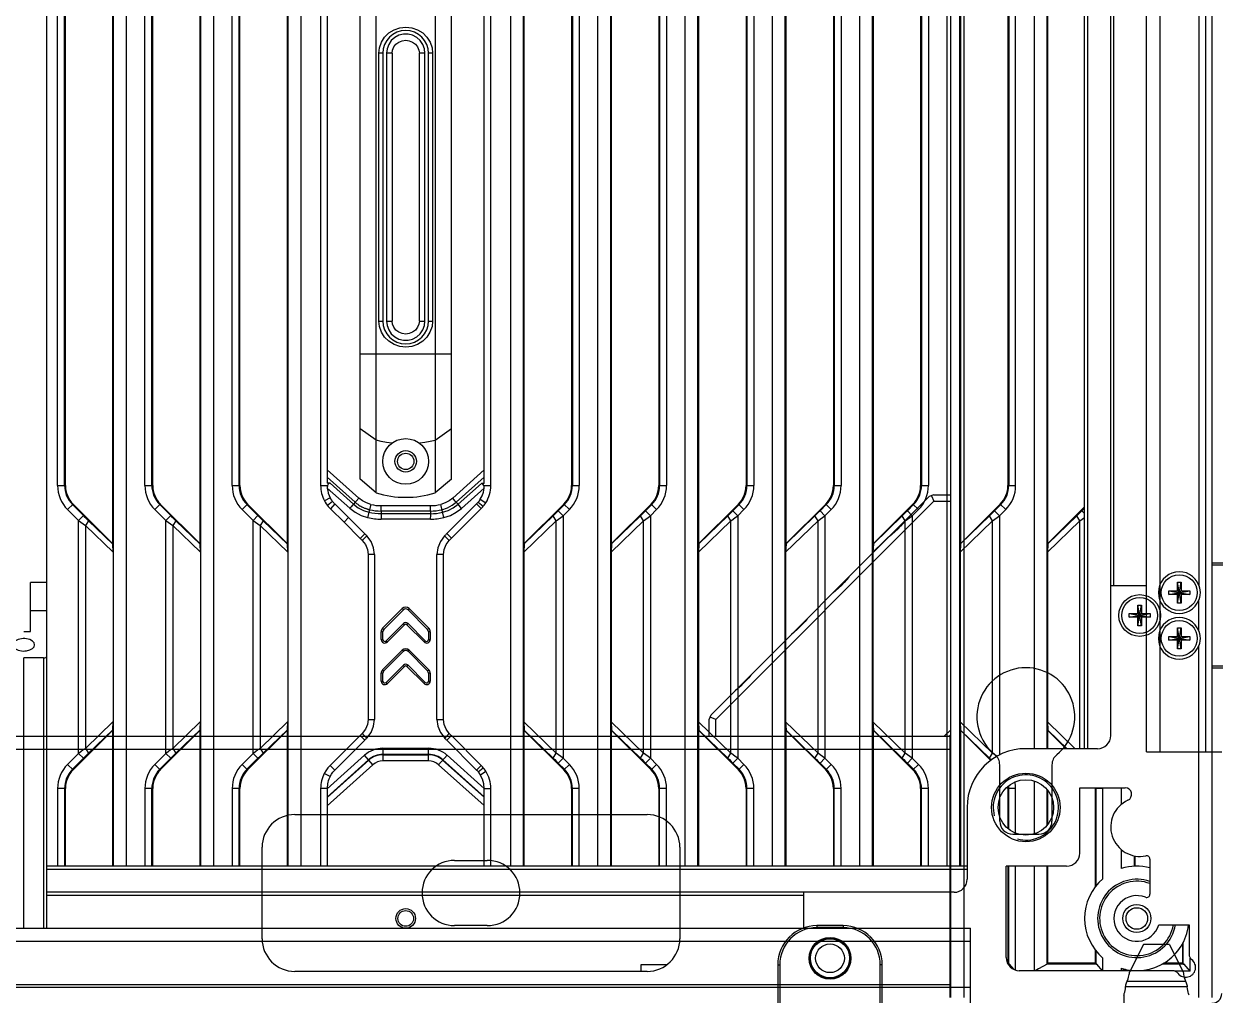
# Model space of a CAD drawing. Header units: millimetres. Extents: x -3132 to 28633, y 682 to 5849.
# Drawn here: x 23877.4 to 24059.9, y 4087 to 4235.7 of the extents above; entities that cross this region are included whole.
import ezdxf

# ---------------------------------------------------------------- set-up
doc = ezdxf.new("R2010")
doc.units = ezdxf.units.MM
doc.layers.add('02___PRT_ALL_AXES', color=7, linetype='Continuous')

# ---------------------------------------------------------------- blocks, each defined once
blk = doc.blocks.new('rtjg')
at = {"linetype": 'Continuous'}
for p, q in [((18727.39, 2772.81), (18725.26, 2768.56)), ((18731.39, 2772.81), (18727.39, 2772.81)), ((18731.39, 2772.81), (18733.51, 2768.56)), ((18724.76, 2766.79), (18724.77, 2766.81)), ((18724.91, 2767.23), (18733.87, 2767.23)), ((18725.12, 2767.81), (18725.18, 2768.04)), ((18725.18, 2768.04), (18725.22, 2768.24)), ((18725.22, 2768.24), (18725.25, 2768.38)), ((18725.25, 2768.46), (18725.26, 2768.5)), ((18725.25, 2768.38), (18725.25, 2768.46)), ((18725.26, 2768.5), (18725.26, 2768.56)), ((18733.51, 2768.56), (18733.52, 2768.5)), ((18733.52, 2768.5), (18733.52, 2768.46)), ((18733.52, 2768.46), (18733.53, 2768.38)), ((18733.53, 2768.38), (18733.54, 2768.32)), ((18733.54, 2768.32), (18733.56, 2768.21)), ((18734.01, 2766.81), (18734.02, 2766.79)), ((18724.39, 2765.06), (18724.43, 2765.17)), ((18724.39, 2765.06), (18724.39, 2763.81)), ((18734.1, 2766.34), (18724.68, 2766.34)), ((18734.3, 2765.32), (18734.25, 2765.52)), ((18734.35, 2765.17), (18734.3, 2765.32)), ((18734.39, 2765.06), (18734.35, 2765.17))]:
    blk.add_line(p, q, dxfattribs=at)
for points in [[(18724.68, 2766.34), (18724.7, 2766.49), (18724.73, 2766.64), (18724.76, 2766.79)], [(18724.77, 2766.81), (18724.81, 2766.95), (18724.85, 2767.09), (18724.91, 2767.23)], [(18724.91, 2767.23), (18725.04, 2767.54), (18725.12, 2767.81)], [(18733.56, 2768.21), (18733.6, 2768.01), (18733.66, 2767.79), (18733.74, 2767.53), (18733.87, 2767.23)], [(18733.87, 2767.23), (18733.92, 2767.09), (18733.97, 2766.95), (18734.01, 2766.81)], [(18734.02, 2766.79), (18734.05, 2766.64), (18734.08, 2766.49), (18734.1, 2766.34)], [(18724.43, 2765.17), (18724.47, 2765.31), (18724.53, 2765.51)], [(18724.53, 2765.51), (18724.59, 2765.75), (18724.64, 2766.03), (18724.68, 2766.34)], [(18734.25, 2765.52), (18734.19, 2765.76), (18734.14, 2766.03), (18734.1, 2766.34)]]:
    blk.add_lwpolyline(points, dxfattribs=at)
blk = doc.blocks.new('*U107')
blk.add_blockref('rtjg', (-18489.39, -2267.31))
blk = doc.blocks.new('*U108')
at = {"color": 0, "linetype": 'ByBlock', "lineweight": -2, "transparency": 16777216}
blk.add_blockref('*U107', (500, 1000), dxfattribs=at)
blk = doc.blocks.new('hfnv')
at = {"color": 114, "linetype": 'Continuous', "true_color": 0x139b48}
for p, q in [((20728.98, 7518.59), (20728.98, 7518.29)), ((20732.98, 7518.59), (20728.98, 7518.59)), ((20732.98, 7518.29), (20728.98, 7518.29)), ((20732.98, 7518.59), (20732.98, 7518.29)), ((20722.98, 7512.59), (20722.98, 7504.59)), ((20722.98, 7512.59), (20723.28, 7512.59)), ((20723.28, 7512.59), (20723.28, 7504.59)), ((20738.68, 7504.59), (20738.68, 7512.59)), ((20738.98, 7512.59), (20738.68, 7512.59)), ((20738.98, 7504.59), (20738.98, 7512.59))]:
    blk.add_line(p, q, dxfattribs=at)
for radius in [3.2, 3.15, 3, 2.2]:
    blk.add_circle((20730.98, 7513.59), radius, dxfattribs=at)
for centre, radius, start, end in [((20728.98, 7512.59), 6, 90, 180), ((20728.98, 7512.59), 5.7, 90, 180), ((20732.98, 7512.59), 6, 0, 90), ((20732.98, 7512.59), 5.7, 0, 90)]:
    blk.add_arc(centre, radius, start, end, dxfattribs=at)
blk = doc.blocks.new('*U116')
blk.add_blockref('hfnv', (-20547.98, -7013.09))
blk = doc.blocks.new('*U117')
at = {"color": 0, "linetype": 'ByBlock', "lineweight": -2, "transparency": 16777216}
blk.add_blockref('*U116', (500, 1000), dxfattribs=at)
blk = doc.blocks.new('134567')
at = {"color": 7, "linetype": 'Continuous'}
for p, q in [((3525.58, -350.66), (3525.58, 376.34)), ((3694.08, -323.66), (3694.08, 349.34)), ((3696.08, 349.34), (3696.08, -323.66)), ((3703.08, 349.34), (3703.08, -323.66)), ((3535.82, -341.16), (3535.82, -118.16)), ((3537.81, -341.16), (3537.81, -118.16)), ((3549.19, -341.16), (3549.19, -118.16)), ((3551.18, -341.16), (3551.18, -118.16)), ((3562.56, -341.16), (3562.56, -118.16)), ((3564.55, -341.16), (3564.55, -118.55)), ((3663.46, -118.16), (3663.46, -341.16)), ((3665.46, -341.16), (3665.46, -118.16)), ((3676.83, -118.16), (3676.83, -323.16)), ((3678.83, -323.16), (3678.83, -118.16)), ((3684.58, -323.16), (3684.58, -117.16)), ((3685.08, -323.16), (3685.08, -117.16)), ((3688.58, -321.16), (3688.58, -117.16)), ((3689.08, -298.16), (3689.08, -117.16)), ((3652.09, -341.16), (3652.09, -123.79)), ((3650.09, -127.24), (3650.09, -341.16)), ((3596.61, -131.16), (3596.61, -341.16)), ((3598.61, -341.16), (3598.61, -131.16)), ((3609.98, -131.16), (3609.98, -341.16)), ((3611.98, -341.16), (3611.98, -131.16)), ((3623.35, -131.16), (3623.35, -341.16)), ((3625.35, -341.16), (3625.35, -131.16)), ((3636.72, -131.16), (3636.72, -341.16)), ((3638.72, -341.16), (3638.72, -131.16)), ((3535.67, -182.57), (3535.67, -291.74)), ((3549.04, -182.57), (3549.04, -291.74)), ((3562.41, -182.57), (3562.41, -291.74)), ((3598.75, -291.75), (3598.75, -182.56)), ((3612.12, -291.75), (3612.12, -182.56)), ((3625.49, -291.75), (3625.49, -182.56)), ((3638.86, -291.75), (3638.86, -182.56)), ((3652.23, -291.75), (3652.23, -182.56)), ((3665.6, -291.75), (3665.6, -182.56)), ((3678.97, -291.75), (3678.97, -182.56)), ((3527.26, -282.86), (3527.26, -191.45)), ((3528.31, -282.86), (3528.31, -191.45)), ((3528.45, -282.86), (3528.45, -191.45)), ((3540.63, -282.86), (3540.63, -191.45)), ((3541.68, -282.86), (3541.68, -191.45)), ((3541.82, -282.86), (3541.82, -191.45)), ((3554, -282.86), (3554, -191.45)), ((3555.05, -282.86), (3555.05, -191.45)), ((3555.19, -282.86), (3555.19, -191.45)), ((3567.55, -191.45), (3567.55, -282.86)), ((3568.55, -191.53), (3568.55, -282.51)), ((3576.05, -283.98), (3576.05, -190.33)), ((3585.11, -190.32), (3585.11, -283.99)), ((3592.61, -282.53), (3592.61, -191.51)), ((3593.61, -282.86), (3593.61, -191.46)), ((3605.98, -191.45), (3605.98, -282.86)), ((3606.11, -191.45), (3606.11, -282.86)), ((3607.17, -191.45), (3607.17, -282.86)), ((3619.35, -191.45), (3619.35, -282.86)), ((3619.48, -191.45), (3619.48, -282.86)), ((3620.54, -191.45), (3620.54, -282.86)), ((3632.72, -191.45), (3632.72, -282.86)), ((3632.85, -191.45), (3632.85, -282.86)), ((3633.91, -191.45), (3633.91, -282.86)), ((3646.09, -191.45), (3646.09, -282.86)), ((3646.22, -191.45), (3646.22, -282.86)), ((3647.28, -191.45), (3647.28, -282.86)), ((3659.46, -191.45), (3659.46, -282.86)), ((3659.59, -191.45), (3659.59, -282.86)), ((3660.65, -191.45), (3660.65, -282.86)), ((3672.83, -191.45), (3672.83, -282.86)), ((3672.96, -191.45), (3672.96, -282.86)), ((3674.02, -282.86), (3674.02, -191.45)), ((3573.58, -281.89), (3573.58, -192.42)), ((3587.58, -281.9), (3587.58, -192.41)), ((3577.08, -216.66), (3576.46, -216.66)), ((3576.46, -257.66), (3576.46, -216.66)), ((3577.08, -216.66), (3577.08, -257.66)), ((3578.5, -216.66), (3577.63, -216.66)), ((3577.63, -216.66), (3577.63, -257.66)), ((3578.5, -216.66), (3578.5, -257.66)), ((3583.53, -216.66), (3582.67, -216.66)), ((3582.67, -257.66), (3582.67, -216.66)), ((3583.53, -257.66), (3583.53, -216.66)), ((3584.7, -216.66), (3584.08, -216.66)), ((3584.08, -257.66), (3584.08, -216.66)), ((3584.7, -216.66), (3584.7, -257.66)), ((3576.46, -257.66), (3577.08, -257.66)), ((3577.63, -257.66), (3578.5, -257.66)), ((3582.67, -257.66), (3583.53, -257.66)), ((3584.08, -257.66), (3584.7, -257.66)), ((3573.58, -262.68), (3587.58, -262.68)), ((3576.05, -275.93), (3573.58, -274.16)), ((3587.58, -274.16), (3585.11, -275.94)), ((3573.4, -284.8), (3568.56, -280.45)), ((3592.61, -280.47), (3587.78, -284.8)), ((3527.26, -282.86), (3528.45, -282.86)), ((3540.63, -282.86), (3541.82, -282.86)), ((3554, -282.86), (3555.19, -282.86)), ((3567.55, -282.86), (3568.6, -282.86)), ((3572.85, -285.42), (3568.56, -281.57)), ((3569, -282.51), (3568.56, -282.51)), ((3569, -282.51), (3572.57, -285.72)), ((3576.05, -283.98), (3573.58, -281.89)), ((3587.58, -281.9), (3585.11, -283.99)), ((3592.61, -281.59), (3588.33, -285.43)), ((3588.6, -285.73), (3592.17, -282.53)), ((3592.61, -282.53), (3592.17, -282.53)), ((3592.56, -282.86), (3593.61, -282.86)), ((3605.98, -282.86), (3607.17, -282.86)), ((3619.35, -282.86), (3620.54, -282.86)), ((3632.72, -282.86), (3633.91, -282.86)), ((3646.09, -282.86), (3647.28, -282.86)), ((3659.46, -282.86), (3660.65, -282.86)), ((3672.83, -282.86), (3674.02, -282.86)), ((3568.57, -283.25), (3572.02, -286.34)), ((3589.15, -286.35), (3592.59, -283.27)), ((3529.62, -285.69), (3528.78, -286.53)), ((3528.78, -286.53), (3530.47, -288.22)), ((3531.21, -287.47), (3529.52, -285.78)), ((3535.67, -291.74), (3529.62, -285.69)), ((3542.99, -285.69), (3542.15, -286.53)), ((3542.15, -286.53), (3543.84, -288.22)), ((3544.58, -287.47), (3542.89, -285.78)), ((3549.04, -291.74), (3542.99, -285.69)), ((3556.36, -285.69), (3555.52, -286.53)), ((3555.52, -286.53), (3557.21, -288.22)), ((3557.95, -287.47), (3556.26, -285.78)), ((3562.41, -291.74), (3556.36, -285.69)), ((3569.01, -284.72), (3568.13, -285.19)), ((3569.38, -285.29), (3568.6, -285.91)), ((3569.73, -285.68), (3569.04, -286.41)), ((3569.04, -286.41), (3571.13, -288.47)), ((3571.83, -287.77), (3569.73, -285.68)), ((3572.85, -285.42), (3572.57, -285.72)), ((3572.85, -285.42), (3572.99, -285.25)), ((3572.99, -285.25), (3573.4, -284.8)), ((3575.25, -285.75), (3574.75, -287.76)), ((3576.8, -285.92), (3584.37, -285.93)), ((3586.44, -287.76), (3585.94, -285.75)), ((3591.44, -285.66), (3586.88, -290.22)), ((3587.59, -290.93), (3592.14, -286.38)), ((3588.18, -285.26), (3587.78, -284.8)), ((3588.33, -285.43), (3588.18, -285.26)), ((3588.33, -285.43), (3588.6, -285.73)), ((3589.15, -286.35), (3588.6, -285.73)), ((3591.44, -285.66), (3592.14, -286.38)), ((3591.69, -285.39), (3592.46, -286.03)), ((3592.01, -284.96), (3592.87, -285.49)), ((3604.81, -285.69), (3598.75, -291.75)), ((3604.9, -285.78), (3603.95, -286.73)), ((3604.7, -287.48), (3605.65, -286.53)), ((3605.65, -286.53), (3604.81, -285.69)), ((3618.18, -285.69), (3612.12, -291.75)), ((3618.27, -285.78), (3617.32, -286.73)), ((3618.07, -287.48), (3619.02, -286.53)), ((3619.02, -286.53), (3618.18, -285.69)), ((3631.55, -285.69), (3625.49, -291.75)), ((3631.64, -285.78), (3630.69, -286.73)), ((3631.44, -287.48), (3632.39, -286.53)), ((3632.39, -286.53), (3631.55, -285.69)), ((3644.92, -285.69), (3638.86, -291.75)), ((3645.01, -285.78), (3644.06, -286.73)), ((3644.81, -287.48), (3645.76, -286.53)), ((3645.76, -286.53), (3644.92, -285.69)), ((3658.29, -285.69), (3652.23, -291.75)), ((3658.38, -285.78), (3657.43, -286.73)), ((3658.18, -287.48), (3659.13, -286.53)), ((3659.13, -286.53), (3658.29, -285.69)), ((3671.66, -285.69), (3665.6, -291.75)), ((3671.75, -285.78), (3670.8, -286.73)), ((3671.55, -287.48), (3672.5, -286.53)), ((3672.5, -286.53), (3671.66, -285.69)), ((3684.58, -286.13), (3678.97, -291.75)), ((3684.58, -286.32), (3684.17, -286.73)), ((3530.47, -288.22), (3531.21, -287.47)), ((3530.47, -323.88), (3530.47, -288.22)), ((3532, -288.24), (3531.54, -288.99)), ((3535.71, -291.83), (3532, -288.24)), ((3543.84, -288.22), (3544.58, -287.47)), ((3543.84, -323.88), (3543.84, -288.22)), ((3545.37, -288.24), (3544.91, -288.99)), ((3549.08, -291.83), (3545.37, -288.24)), ((3557.21, -288.22), (3557.95, -287.47)), ((3557.21, -323.88), (3557.21, -288.22)), ((3558.74, -288.24), (3558.28, -288.99)), ((3562.45, -291.83), (3558.74, -288.24)), ((3571.83, -287.77), (3571.13, -288.47)), ((3574.33, -290.27), (3571.83, -287.77)), ((3574.98, -286.54), (3575.05, -286.56)), ((3584.36, -286.76), (3576.81, -286.76)), ((3576.81, -286.76), (3576.81, -287.16)), ((3576.81, -287.16), (3584.36, -287.16)), ((3584.35, -288), (3576.81, -288)), ((3584.36, -286.76), (3584.36, -287.16)), ((3598.67, -293.04), (3603.63, -288.25)), ((3603.17, -287.51), (3598.74, -291.78)), ((3603.63, -288.25), (3603.17, -287.51)), ((3603.63, -323.85), (3603.63, -288.25)), ((3603.95, -286.73), (3604.7, -287.48)), ((3604.7, -287.48), (3604.7, -324.62)), ((3612.04, -293.04), (3617, -288.25)), ((3616.54, -287.51), (3612.11, -291.78)), ((3617, -288.25), (3616.54, -287.51)), ((3617, -323.85), (3617, -288.25)), ((3617.32, -286.73), (3618.07, -287.48)), ((3618.07, -287.48), (3618.07, -324.62)), ((3625.41, -293.04), (3630.37, -288.25)), ((3629.91, -287.51), (3625.48, -291.78)), ((3630.37, -288.25), (3629.91, -287.51)), ((3630.37, -323.85), (3630.37, -288.25)), ((3630.69, -286.73), (3631.44, -287.48)), ((3631.44, -287.48), (3631.44, -324.62)), ((3638.78, -293.04), (3643.74, -288.25)), ((3643.28, -287.51), (3638.85, -291.78)), ((3643.74, -288.25), (3643.28, -287.51)), ((3643.74, -323.85), (3643.74, -288.25)), ((3644.06, -286.73), (3644.81, -287.48)), ((3644.81, -287.48), (3644.81, -324.62)), ((3652.15, -293.04), (3657.11, -288.25)), ((3656.65, -287.51), (3652.22, -291.78)), ((3657.11, -288.25), (3656.65, -287.51)), ((3657.11, -323.85), (3657.11, -288.25)), ((3657.43, -286.73), (3658.18, -287.48)), ((3658.18, -287.48), (3658.18, -324.62)), ((3665.52, -293.04), (3670.48, -288.25)), ((3670.02, -287.51), (3665.59, -291.78)), ((3670.48, -288.25), (3670.02, -287.51)), ((3670.48, -323.85), (3670.48, -288.25)), ((3670.8, -286.73), (3671.55, -287.48)), ((3671.55, -287.48), (3671.55, -324.13)), ((3678.89, -293.04), (3683.85, -288.25)), ((3683.39, -287.51), (3678.96, -291.78)), ((3683.85, -288.25), (3683.39, -287.51)), ((3683.85, -323.16), (3683.85, -288.25)), ((3684.58, -287.14), (3684.17, -286.73)), ((3531.54, -288.99), (3535.78, -293.08)), ((3531.54, -288.99), (3531.54, -323.11)), ((3544.91, -288.99), (3549.15, -293.08)), ((3544.91, -288.99), (3544.91, -323.11)), ((3558.28, -288.99), (3562.52, -293.08)), ((3558.28, -288.99), (3558.28, -323.11)), ((3571.13, -288.47), (3573.62, -290.98)), ((3535.67, -291.74), (3535.71, -291.83)), ((3535.78, -293.08), (3535.71, -291.83)), ((3549.04, -291.74), (3549.08, -291.83)), ((3549.15, -293.08), (3549.08, -291.83)), ((3562.41, -291.74), (3562.45, -291.83)), ((3562.52, -293.08), (3562.45, -291.83)), ((3574.33, -290.27), (3573.62, -290.98)), ((3574.62, -290.55), (3573.91, -291.26)), ((3586.54, -290.56), (3587.25, -291.26)), ((3586.88, -290.22), (3587.59, -290.93)), ((3598.74, -291.78), (3598.67, -293.04)), ((3598.75, -291.75), (3598.74, -291.78)), ((3612.11, -291.78), (3612.04, -293.04)), ((3612.12, -291.75), (3612.11, -291.78)), ((3625.48, -291.78), (3625.41, -293.04)), ((3625.49, -291.75), (3625.48, -291.78)), ((3638.85, -291.78), (3638.78, -293.04)), ((3638.86, -291.75), (3638.85, -291.78)), ((3652.22, -291.78), (3652.15, -293.04)), ((3652.23, -291.75), (3652.22, -291.78)), ((3665.59, -291.78), (3665.52, -293.04)), ((3665.6, -291.75), (3665.59, -291.78)), ((3678.96, -291.78), (3678.89, -293.04)), ((3678.97, -291.75), (3678.96, -291.78)), ((3535.78, -293.08), (3535.78, -319.02)), ((3549.15, -293.08), (3549.15, -319.02)), ((3562.52, -293.08), (3562.52, -319.02)), ((3575.81, -293.4), (3574.81, -293.4)), ((3574.81, -293.4), (3574.81, -318.7)), ((3575.81, -293.4), (3575.81, -318.7)), ((3586.36, -293.4), (3585.36, -293.4)), ((3585.36, -318.7), (3585.36, -293.4)), ((3586.36, -318.7), (3586.36, -293.4)), ((3598.67, -293.04), (3598.67, -319.06)), ((3612.04, -293.04), (3612.04, -319.06)), ((3625.41, -293.04), (3625.41, -319.06)), ((3638.78, -293.04), (3638.78, -319.06)), ((3652.15, -293.04), (3652.15, -319.06)), ((3665.52, -293.04), (3665.52, -319.06)), ((3678.89, -293.04), (3678.89, -319.06)), ((3525.58, -297.72), (3523.08, -297.72)), ((3523.08, -305.23), (3523.08, -297.72)), ((3688.58, -298.16), (3694.08, -298.16)), ((3525.58, -302.05), (3523.08, -302.05)), ((3580.05, -301.71), (3577.05, -304.71)), ((3577.23, -304.89), (3580.23, -301.89)), ((3580.23, -301.89), (3580.05, -301.71)), ((3581.11, -301.71), (3580.94, -301.89)), ((3580.94, -301.89), (3583.94, -304.89)), ((3584.11, -304.71), (3581.11, -301.71)), ((3577.05, -304.71), (3577.23, -304.89)), ((3580.23, -304.01), (3577.6, -306.64)), ((3577.77, -306.82), (3580.41, -304.19)), ((3580.41, -304.19), (3580.23, -304.01)), ((3580.94, -304.01), (3580.76, -304.19)), ((3580.76, -304.19), (3583.39, -306.82)), ((3583.57, -306.64), (3580.94, -304.01)), ((3583.94, -304.89), (3584.11, -304.71)), ((3522.08, -305.23), (3523.08, -305.23)), ((3577.08, -305.24), (3576.83, -305.24)), ((3576.83, -306.43), (3576.83, -305.24)), ((3576.83, -306.43), (3577.08, -306.43)), ((3577.08, -306.43), (3577.08, -305.24)), ((3584.33, -305.24), (3584.08, -305.24)), ((3584.08, -305.24), (3584.08, -306.43)), ((3584.08, -306.43), (3584.33, -306.43)), ((3584.33, -305.24), (3584.33, -306.43)), ((3580.05, -308.08), (3577.05, -311.08)), ((3577.23, -311.25), (3580.23, -308.25)), ((3577.6, -306.64), (3577.77, -306.82)), ((3580.23, -308.25), (3580.05, -308.08)), ((3581.11, -308.08), (3580.94, -308.25)), ((3580.94, -308.25), (3583.94, -311.25)), ((3584.11, -311.08), (3581.11, -308.08)), ((3583.39, -306.82), (3583.57, -306.64)), ((3525.08, -309.27), (3522.08, -309.27)), ((3522.08, -350.66), (3522.08, -309.27)), ((3525.08, -309.27), (3525.08, -350.66)), ((3577.08, -311.61), (3576.83, -311.61)), ((3576.83, -312.8), (3576.83, -311.61)), ((3577.05, -311.08), (3577.23, -311.25)), ((3577.08, -312.8), (3577.08, -311.61)), ((3580.23, -310.37), (3577.6, -313.01)), ((3577.77, -313.18), (3580.41, -310.55)), ((3580.41, -310.55), (3580.23, -310.37)), ((3580.94, -310.37), (3580.76, -310.55)), ((3580.76, -310.55), (3583.39, -313.18)), ((3583.57, -313.01), (3580.94, -310.37)), ((3583.94, -311.25), (3584.11, -311.08)), ((3584.33, -311.61), (3584.08, -311.61)), ((3584.08, -311.61), (3584.08, -312.8)), ((3584.33, -311.61), (3584.33, -312.8)), ((3576.83, -312.8), (3577.08, -312.8)), ((3577.6, -313.01), (3577.77, -313.18)), ((3583.39, -313.18), (3583.57, -313.01)), ((3584.08, -312.8), (3584.33, -312.8)), ((3535.78, -319.02), (3531.54, -323.11)), ((3535.71, -320.27), (3535.78, -319.02)), ((3549.15, -319.02), (3544.91, -323.11)), ((3549.08, -320.27), (3549.15, -319.02)), ((3562.52, -319.02), (3558.28, -323.11)), ((3562.45, -320.27), (3562.52, -319.02)), ((3574.81, -318.7), (3575.81, -318.7)), ((3585.36, -318.7), (3586.36, -318.7)), ((3603.63, -323.85), (3598.67, -319.06)), ((3598.67, -319.06), (3598.74, -320.33)), ((3617, -323.85), (3612.04, -319.06)), ((3612.04, -319.06), (3612.11, -320.33)), ((3630.37, -323.85), (3625.41, -319.06)), ((3625.41, -319.06), (3625.48, -320.33)), ((3643.74, -323.85), (3638.78, -319.06)), ((3638.78, -319.06), (3638.85, -320.33)), ((3657.11, -323.85), (3652.15, -319.06)), ((3652.15, -319.06), (3652.22, -320.33)), ((3670.48, -323.85), (3665.52, -319.06)), ((3665.52, -319.06), (3665.59, -320.33)), ((3683.13, -323.16), (3678.89, -319.06)), ((3678.89, -319.06), (3678.96, -320.33)), ((3529.62, -326.41), (3535.67, -320.36)), ((3532, -323.86), (3535.71, -320.27)), ((3535.67, -320.36), (3535.71, -320.27)), ((3535.67, -320.36), (3535.67, -341.16)), ((3542.99, -326.41), (3549.04, -320.36)), ((3545.37, -323.86), (3549.08, -320.27)), ((3549.04, -320.36), (3549.08, -320.27)), ((3549.04, -320.36), (3549.04, -341.16)), ((3556.36, -326.41), (3562.41, -320.36)), ((3558.74, -323.86), (3562.45, -320.27)), ((3562.41, -320.36), (3562.45, -320.27)), ((3562.41, -320.36), (3562.41, -341.16)), ((3573.61, -321.14), (3569.02, -325.72)), ((3574.32, -321.84), (3573.61, -321.14)), ((3574.62, -321.54), (3573.92, -320.83)), ((3586.55, -321.55), (3587.25, -320.84)), ((3587.58, -321.16), (3586.87, -321.87)), ((3592.12, -325.71), (3587.58, -321.16)), ((3598.74, -320.32), (3603.17, -324.59)), ((3598.75, -320.35), (3604.81, -326.41)), ((3598.75, -341.16), (3598.75, -320.35)), ((3612.11, -320.32), (3616.54, -324.59)), ((3612.12, -320.35), (3618.18, -326.41)), ((3612.12, -341.16), (3612.12, -320.35)), ((3625.48, -320.32), (3629.91, -324.59)), ((3625.49, -320.35), (3631.55, -326.41)), ((3625.49, -341.16), (3625.49, -320.35)), ((3638.85, -320.32), (3643.28, -324.59)), ((3638.86, -320.35), (3644.92, -326.41)), ((3638.86, -341.16), (3638.86, -320.35)), ((3652.22, -320.32), (3656.65, -324.59)), ((3652.23, -320.35), (3658.29, -326.41)), ((3652.23, -341.16), (3652.23, -320.35)), ((3665.59, -320.32), (3670.02, -324.59)), ((3665.6, -320.35), (3670.21, -324.96)), ((3665.6, -341.16), (3665.6, -320.35)), ((3678.96, -320.32), (3681.9, -323.16)), ((3678.97, -320.35), (3681.78, -323.16)), ((3678.97, -323.16), (3678.97, -320.35)), ((3569.72, -326.43), (3574.32, -321.84)), ((3586.87, -321.87), (3591.43, -326.43)), ((3530.47, -323.88), (3528.78, -325.57)), ((3531.21, -324.63), (3529.52, -326.32)), ((3531.21, -324.63), (3530.47, -323.88)), ((3531.54, -323.11), (3532, -323.86)), ((3543.84, -323.88), (3542.15, -325.57)), ((3542.89, -326.32), (3544.58, -324.63)), ((3544.58, -324.63), (3543.84, -323.88)), ((3544.91, -323.11), (3545.37, -323.86)), ((3557.21, -323.88), (3555.52, -325.57)), ((3556.26, -326.32), (3557.95, -324.63)), ((3557.95, -324.63), (3557.21, -323.88)), ((3558.28, -323.11), (3558.74, -323.86)), ((3574.26, -324.17), (3568.55, -329.29)), ((3575.56, -325.61), (3574.26, -324.17)), ((3577.08, -323.09), (3584.09, -323.09)), ((3577.08, -323.09), (3577.08, -325.03)), ((3584.09, -324.04), (3577.08, -324.04)), ((3577.08, -324.08), (3584.09, -324.08)), ((3584.09, -325.03), (3584.09, -323.09)), ((3586.91, -324.16), (3585.61, -325.61)), ((3592.61, -329.26), (3586.91, -324.16)), ((3603.17, -324.59), (3603.63, -323.85)), ((3604.7, -324.62), (3603.95, -325.37)), ((3605.65, -325.57), (3604.7, -324.62)), ((3616.54, -324.59), (3617, -323.85)), ((3618.07, -324.62), (3617.32, -325.37)), ((3619.02, -325.57), (3618.07, -324.62)), ((3629.91, -324.59), (3630.37, -323.85)), ((3631.44, -324.62), (3630.69, -325.37)), ((3632.39, -325.57), (3631.44, -324.62)), ((3643.28, -324.59), (3643.74, -323.85)), ((3644.81, -324.62), (3644.06, -325.37)), ((3645.76, -325.57), (3644.81, -324.62)), ((3656.65, -324.59), (3657.11, -323.85)), ((3658.18, -324.62), (3657.43, -325.37)), ((3659.13, -325.57), (3658.18, -324.62)), ((3670.02, -324.59), (3670.48, -323.85)), ((3670.02, -324.59), (3670.32, -324.89)), ((3686.58, -323.16), (3675.58, -323.16)), ((3694.08, -323.66), (3705.58, -323.66)), ((3528.78, -325.57), (3529.62, -326.41)), ((3542.15, -325.57), (3542.99, -326.41)), ((3555.52, -325.57), (3556.36, -326.41)), ((3574.9, -324.87), (3568.55, -330.57)), ((3568.55, -330.62), (3574.93, -324.91)), ((3568.55, -331.9), (3575.56, -325.61)), ((3569.72, -326.43), (3569.02, -325.72)), ((3584.09, -325.03), (3577.08, -325.03)), ((3585.61, -325.61), (3592.61, -331.87)), ((3586.24, -324.9), (3592.61, -330.6)), ((3592.61, -330.54), (3586.27, -324.87)), ((3591.43, -326.43), (3592.12, -325.71)), ((3591.69, -326.71), (3592.46, -326.07)), ((3592.02, -327.14), (3592.86, -326.61)), ((3604.9, -326.32), (3603.95, -325.37)), ((3604.81, -326.41), (3605.65, -325.57)), ((3618.27, -326.32), (3617.32, -325.37)), ((3618.18, -326.41), (3619.02, -325.57)), ((3631.64, -326.32), (3630.69, -325.37)), ((3631.55, -326.41), (3632.39, -325.57)), ((3645.01, -326.32), (3644.06, -325.37)), ((3644.92, -326.41), (3645.76, -325.57)), ((3658.38, -326.32), (3657.43, -325.37)), ((3658.29, -326.41), (3659.13, -325.57)), ((3569, -327.4), (3568.11, -326.95)), ((3676.83, -328.12), (3676.83, -336.19)), ((3528.45, -329.24), (3527.26, -329.24)), ((3527.26, -329.24), (3527.26, -341.16)), ((3528.31, -329.24), (3528.31, -341.16)), ((3528.45, -341.16), (3528.45, -329.24)), ((3541.82, -329.24), (3540.63, -329.24)), ((3540.63, -329.24), (3540.63, -341.16)), ((3541.68, -341.16), (3541.68, -329.24)), ((3541.82, -341.16), (3541.82, -329.24)), ((3555.19, -329.24), (3554, -329.24)), ((3554, -329.24), (3554, -341.16)), ((3555.05, -341.16), (3555.05, -329.24)), ((3555.19, -341.16), (3555.19, -329.24)), ((3568.55, -329.24), (3567.55, -329.24)), ((3567.55, -329.24), (3567.55, -341.16)), ((3568.55, -329.24), (3568.55, -341.16)), ((3592.61, -329.26), (3593.61, -329.25)), ((3592.61, -341.16), (3592.61, -329.26)), ((3593.61, -341.16), (3593.61, -329.25)), ((3607.17, -329.24), (3605.98, -329.24)), ((3605.98, -329.24), (3605.98, -341.16)), ((3606.11, -341.16), (3606.11, -329.24)), ((3607.17, -341.16), (3607.17, -329.24)), ((3620.54, -329.24), (3619.35, -329.24)), ((3619.35, -329.24), (3619.35, -341.16)), ((3619.48, -341.16), (3619.48, -329.24)), ((3620.54, -341.16), (3620.54, -329.24)), ((3633.91, -329.24), (3632.72, -329.24)), ((3632.72, -329.24), (3632.72, -341.16)), ((3632.85, -341.16), (3632.85, -329.24)), ((3633.91, -341.16), (3633.91, -329.24)), ((3647.28, -329.24), (3646.09, -329.24)), ((3646.09, -329.24), (3646.09, -341.16)), ((3646.22, -341.16), (3646.22, -329.24)), ((3647.28, -341.16), (3647.28, -329.24)), ((3660.65, -329.24), (3659.46, -329.24)), ((3659.46, -329.24), (3659.46, -341.16)), ((3659.59, -341.16), (3659.59, -329.24)), ((3660.65, -341.16), (3660.65, -329.24)), ((3674.02, -329.24), (3672.83, -329.24)), ((3672.83, -329.24), (3672.83, -335.38)), ((3672.96, -335.47), (3672.96, -329.24)), ((3674.02, -336.07), (3674.02, -329.24)), ((3678.83, -334.86), (3678.83, -329.46)), ((3678.97, -334.69), (3678.97, -329.62)), ((3683.83, -329.16), (3690.79, -329.16)), ((3683.83, -339.16), (3683.83, -329.16)), ((3687.39, -329.24), (3686.2, -329.24)), ((3686.2, -329.24), (3686.2, -344.34)), ((3686.33, -344.16), (3686.33, -329.24)), ((3687.39, -343.07), (3687.39, -329.24)), ((3690.2, -329.16), (3690.2, -331.72)), ((3666.58, -332.16), (3666.58, -343.16)), ((3690.2, -338.61), (3690.2, -341.52)), ((3666.58, -341.16), (3525.58, -341.16)), ((3681.83, -341.16), (3672.58, -341.16)), ((3672.58, -355.16), (3672.58, -341.16)), ((3672.83, -341.16), (3672.83, -356.02)), ((3672.96, -356.16), (3672.96, -341.16)), ((3674.02, -357.06), (3674.02, -341.16)), ((3676.83, -341.16), (3676.83, -357.16)), ((3678.83, -356.18), (3678.83, -341.16)), ((3678.97, -356.02), (3678.97, -341.16)), ((3692.2, -341.16), (3692.2, -339.55)), ((3692.34, -341.16), (3692.34, -339.57)), ((3694.58, -340.06), (3694.58, -345.45)), ((3666.58, -341.66), (3525.58, -341.66)), ((3664.58, -345.16), (3525.58, -345.16)), ((3641.58, -345.66), (3525.58, -345.66)), ((3641.58, -350.66), (3641.58, -345.16)), ((3695.94, -350.16), (3700.58, -350.16)), ((3700.58, -350.16), (3700.58, -354.66)), ((3244.08, -350.66), (3667.08, -350.66)), ((3667.08, -362.16), (3667.08, -350.66)), ((3244.08, -352.66), (3667.08, -352.66)), ((3686.2, -353.98), (3686.2, -356.02)), ((3699.57, -353.05), (3699.57, -356.02)), ((3699.7, -356.16), (3699.7, -352.8)), ((3686.33, -356.16), (3686.33, -354.15)), ((3687.39, -357.16), (3687.39, -355.24)), ((3700.76, -357.24), (3700.76, -355.22)), ((3672.96, -356.16), (3672.83, -356.02)), ((3673.09, -356.17), (3672.87, -356.17)), ((3672.96, -356.16), (3673.09, -356.17)), ((3673.81, -357), (3673.09, -356.17)), ((3698.08, -357.16), (3674.58, -357.16)), ((3678.83, -356.17), (3678.88, -356.12)), ((3686.46, -356.17), (3678.83, -356.17)), ((3678.88, -356.12), (3678.97, -356.02)), ((3686.2, -356.02), (3678.97, -356.02)), ((3686.33, -356.16), (3686.2, -356.02)), ((3686.33, -356.16), (3686.46, -356.17)), ((3687.31, -357.16), (3686.46, -356.17)), ((3690.2, -356.79), (3690.2, -357.16)), ((3690.77, -356.95), (3690.39, -357.15)), ((3699.83, -356.17), (3696.43, -356.17)), ((3699.57, -356.02), (3696.69, -356.02)), ((3700.76, -357.24), (3698.47, -357.24)), ((3699.7, -356.16), (3699.57, -356.02)), ((3699.7, -356.16), (3699.83, -356.17)), ((3700.76, -357.24), (3699.83, -356.17)), ((3244.08, -359.66), (3667.08, -359.66))]:
    blk.add_line(p, q, dxfattribs=at)
for points in [[(3576.46, -216.66), (3576.56, -215.8), (3576.87, -214.93), (3577.35, -214.17), (3578, -213.54), (3578.79, -213.05), (3579.66, -212.76), (3580.6, -212.66)], [(3580.6, -212.66), (3581.52, -212.76), (3582.39, -213.06), (3583.18, -213.55), (3583.83, -214.19), (3584.31, -214.95), (3584.61, -215.81), (3584.7, -216.66)], [(3583.53, -216.66), (3583.45, -215.96), (3583.2, -215.3), (3582.8, -214.71), (3582.26, -214.23), (3581.63, -213.9), (3580.94, -213.73), (3580.23, -213.73), (3579.54, -213.9), (3578.91, -214.23), (3578.37, -214.71), (3577.97, -215.3), (3577.72, -215.96), (3577.63, -216.66)], [(3578.5, -216.66), (3578.56, -216.16), (3578.76, -215.69), (3579.09, -215.27), (3579.52, -214.94), (3580.04, -214.73), (3580.58, -214.66), (3581.13, -214.73), (3581.64, -214.94), (3582.08, -215.27), (3582.4, -215.69), (3582.6, -216.17), (3582.67, -216.66)], [(3580.6, -261.66), (3579.67, -261.56), (3578.8, -261.26), (3578, -260.77), (3577.35, -260.13), (3576.86, -259.37), (3576.55, -258.5), (3576.46, -257.66)], [(3577.63, -257.66), (3577.72, -258.35), (3577.97, -259.02), (3578.37, -259.61), (3578.91, -260.08), (3579.54, -260.42), (3580.23, -260.59), (3580.94, -260.58), (3581.63, -260.42), (3582.26, -260.08), (3582.79, -259.61), (3583.2, -259.02), (3583.45, -258.35), (3583.53, -257.66)], [(3582.67, -257.66), (3582.6, -258.15), (3582.4, -258.62), (3582.08, -259.04), (3581.64, -259.37), (3581.13, -259.58), (3580.58, -259.65), (3580.03, -259.58), (3579.52, -259.37), (3579.09, -259.04), (3578.76, -258.62), (3578.56, -258.15), (3578.5, -257.66)], [(3584.7, -257.66), (3584.61, -258.51), (3584.3, -259.37), (3583.82, -260.13), (3583.18, -260.76), (3582.4, -261.25), (3581.53, -261.55), (3580.6, -261.66)], [(3578.45, -276.38), (3577.65, -276.26), (3576.84, -276.12), (3576.05, -275.93)], [(3585.11, -275.94), (3584.32, -276.12), (3583.52, -276.27), (3582.72, -276.38)], [(3568.6, -282.86), (3568.58, -282.98), (3568.57, -283.11), (3568.57, -283.25)], [(3569, -282.51), (3568.83, -282.55), (3568.69, -282.67), (3568.6, -282.86)], [(3592.56, -282.86), (3592.46, -282.68), (3592.33, -282.57), (3592.17, -282.53)], [(3592.59, -283.27), (3592.6, -283.12), (3592.59, -282.98), (3592.56, -282.86)], [(3592.01, -284.96), (3592.29, -284.43), (3592.48, -283.86), (3592.59, -283.27)], [(3568.13, -285.19), (3568.26, -285.43), (3568.42, -285.67), (3568.6, -285.91)], [(3569.38, -285.29), (3569.24, -285.11), (3569.12, -284.92), (3569.01, -284.72)], [(3572.57, -285.72), (3572.43, -285.89), (3572.24, -286.1), (3572.02, -286.34)], [(3572.02, -286.34), (3572.85, -286.96), (3573.77, -287.43), (3574.75, -287.76)], [(3572.57, -285.72), (3573.3, -286.26), (3574.1, -286.67), (3574.95, -286.95)], [(3572.85, -285.42), (3573.06, -285.59), (3573.24, -285.73), (3573.41, -285.85), (3573.57, -285.95), (3573.72, -286.03), (3573.85, -286.1), (3573.97, -286.17), (3574.09, -286.22), (3574.19, -286.27), (3574.29, -286.31), (3574.38, -286.34), (3574.46, -286.38), (3574.54, -286.4), (3574.61, -286.43), (3574.67, -286.45), (3574.73, -286.47), (3574.79, -286.49), (3574.84, -286.5), (3574.89, -286.52), (3574.93, -286.53), (3574.98, -286.54)], [(3575.25, -285.75), (3574.58, -285.53), (3573.96, -285.21), (3573.4, -284.8)], [(3576.81, -286.76), (3576.81, -286.53), (3576.8, -285.92)], [(3584.36, -286.76), (3584.36, -286.53), (3584.36, -286.25), (3584.37, -285.93)], [(3587.78, -284.8), (3587.23, -285.21), (3586.61, -285.53), (3585.94, -285.75)], [(3586.14, -286.56), (3586.99, -286.27), (3587.72, -285.88), (3588.33, -285.43)], [(3586.24, -286.95), (3587.08, -286.67), (3587.87, -286.26), (3588.6, -285.73)], [(3586.44, -287.76), (3587.42, -287.43), (3588.33, -286.96), (3589.15, -286.35)], [(3591.69, -285.39), (3591.61, -285.48), (3591.52, -285.57), (3591.44, -285.66)], [(3591.69, -285.39), (3591.74, -285.33), (3591.78, -285.28), (3591.82, -285.23), (3591.86, -285.18), (3591.89, -285.14), (3591.92, -285.1), (3591.95, -285.06), (3591.97, -285.02), (3591.99, -284.99), (3592.01, -284.96)], [(3592.14, -286.38), (3592.25, -286.27), (3592.35, -286.15), (3592.46, -286.03)], [(3592.46, -286.03), (3592.6, -285.85), (3592.74, -285.67), (3592.86, -285.49)], [(3530.47, -288.22), (3530.83, -288.48), (3531.19, -288.74), (3531.54, -288.99)], [(3532, -288.24), (3531.74, -288), (3531.48, -287.74), (3531.21, -287.47)], [(3543.84, -288.22), (3544.2, -288.48), (3544.56, -288.74), (3544.91, -288.99)], [(3545.37, -288.24), (3545.11, -288), (3544.85, -287.74), (3544.58, -287.47)], [(3557.21, -288.22), (3557.57, -288.48), (3557.93, -288.74), (3558.28, -288.99)], [(3558.74, -288.24), (3558.48, -288), (3558.22, -287.74), (3557.95, -287.47)], [(3576.81, -287.16), (3576.81, -287.39), (3576.81, -288)], [(3584.36, -287.16), (3584.36, -287.39), (3584.35, -288)], [(3603.95, -286.73), (3603.68, -287), (3603.42, -287.26), (3603.17, -287.51)], [(3603.63, -288.25), (3603.98, -288), (3604.33, -287.74), (3604.7, -287.48)], [(3617.32, -286.73), (3617.05, -287), (3616.79, -287.26), (3616.54, -287.51)], [(3617, -288.25), (3617.35, -288), (3617.7, -287.74), (3618.07, -287.48)], [(3630.69, -286.73), (3630.42, -287), (3630.16, -287.26), (3629.91, -287.51)], [(3630.37, -288.25), (3630.72, -288), (3631.07, -287.74), (3631.44, -287.48)], [(3644.06, -286.73), (3643.79, -287), (3643.53, -287.26), (3643.28, -287.51)], [(3643.74, -288.25), (3644.09, -288), (3644.44, -287.74), (3644.81, -287.48)], [(3657.43, -286.73), (3657.16, -287), (3656.9, -287.26), (3656.65, -287.51)], [(3657.11, -288.25), (3657.46, -288), (3657.81, -287.74), (3658.18, -287.48)], [(3670.8, -286.73), (3670.53, -287), (3670.27, -287.26), (3670.02, -287.51)], [(3670.48, -288.25), (3670.83, -288), (3671.18, -287.74), (3671.55, -287.48)], [(3684.17, -286.73), (3683.9, -287), (3683.64, -287.26), (3683.39, -287.51)], [(3683.85, -288.25), (3684.2, -288), (3684.56, -287.74), (3684.58, -287.72)], [(3573.91, -291.26), (3574.41, -291.91), (3574.71, -292.64), (3574.81, -293.4)], [(3575.81, -293.4), (3575.67, -292.38), (3575.27, -291.41), (3574.62, -290.55)], [(3586.54, -290.56), (3585.89, -291.41), (3585.49, -292.38), (3585.36, -293.4)], [(3586.36, -293.4), (3586.46, -292.64), (3586.76, -291.91), (3587.25, -291.26)], [(3574.81, -318.7), (3574.71, -319.46), (3574.41, -320.19), (3573.92, -320.83)], [(3574.62, -321.54), (3575.27, -320.69), (3575.67, -319.72), (3575.81, -318.7)], [(3585.36, -318.7), (3585.49, -319.72), (3585.89, -320.69), (3586.55, -321.55)], [(3587.25, -320.84), (3586.76, -320.19), (3586.46, -319.47), (3586.36, -318.7)], [(3598.75, -320.35), (3598.74, -320.34), (3598.74, -320.33), (3598.74, -320.32)], [(3612.12, -320.35), (3612.11, -320.34), (3612.11, -320.33), (3612.11, -320.32)], [(3625.49, -320.35), (3625.48, -320.34), (3625.48, -320.33), (3625.48, -320.32)], [(3638.86, -320.35), (3638.85, -320.34), (3638.85, -320.33), (3638.85, -320.32)], [(3652.23, -320.35), (3652.22, -320.34), (3652.22, -320.33), (3652.22, -320.32)], [(3665.6, -320.35), (3665.59, -320.34), (3665.59, -320.33), (3665.59, -320.32)], [(3678.97, -320.35), (3678.96, -320.34), (3678.96, -320.33), (3678.96, -320.32)], [(3531.54, -323.11), (3531.19, -323.36), (3530.83, -323.62), (3530.47, -323.88)], [(3531.21, -324.63), (3531.48, -324.36), (3531.74, -324.1), (3532, -323.86)], [(3544.91, -323.11), (3544.56, -323.36), (3544.2, -323.62), (3543.84, -323.88)], [(3544.58, -324.63), (3544.85, -324.36), (3545.11, -324.1), (3545.37, -323.86)], [(3558.28, -323.11), (3557.93, -323.36), (3557.57, -323.62), (3557.21, -323.88)], [(3557.95, -324.63), (3558.22, -324.36), (3558.48, -324.1), (3558.74, -323.86)], [(3603.17, -324.59), (3603.42, -324.84), (3603.68, -325.1), (3603.95, -325.37)], [(3604.7, -324.62), (3604.33, -324.36), (3603.98, -324.1), (3603.63, -323.85)], [(3616.54, -324.59), (3616.79, -324.84), (3617.05, -325.1), (3617.32, -325.37)], [(3618.07, -324.62), (3617.7, -324.36), (3617.35, -324.1), (3617, -323.85)], [(3629.91, -324.59), (3630.16, -324.84), (3630.42, -325.1), (3630.69, -325.37)], [(3631.44, -324.62), (3631.07, -324.36), (3630.72, -324.1), (3630.37, -323.85)], [(3643.28, -324.59), (3643.53, -324.84), (3643.79, -325.1), (3644.06, -325.37)], [(3644.81, -324.62), (3644.44, -324.36), (3644.09, -324.1), (3643.74, -323.85)], [(3656.65, -324.59), (3656.9, -324.84), (3657.16, -325.1), (3657.43, -325.37)], [(3658.18, -324.62), (3657.81, -324.36), (3657.46, -324.1), (3657.11, -323.85)], [(3671.16, -324.34), (3670.83, -324.1), (3670.48, -323.85)], [(3569.02, -325.72), (3568.65, -326.11), (3568.35, -326.53), (3568.11, -326.95)], [(3569, -327.4), (3569.19, -327.07), (3569.43, -326.74), (3569.72, -326.43)], [(3591.43, -326.43), (3591.52, -326.52), (3591.61, -326.61), (3591.69, -326.71)], [(3592.46, -326.07), (3592.35, -325.94), (3592.24, -325.82), (3592.12, -325.71)], [(3592.86, -326.61), (3592.74, -326.43), (3592.6, -326.25), (3592.46, -326.07)], [(3592.01, -327.14), (3591.92, -327), (3591.81, -326.86), (3591.69, -326.71)], [(3592.61, -329.26), (3592.55, -328.52), (3592.35, -327.81), (3592.01, -327.14)], [(3678.83, -356.18), (3678.18, -356.53), (3677.51, -356.88), (3677, -357.16)]]:
    blk.add_lwpolyline(points, dxfattribs=at)
for centre, radius in [((3580.58, -279.16), 3.5), ((3580.58, -279.16), 1.65), ((3580.58, -279.16), 1.25), ((3675.58, -332.16), 5.25), ((3675.58, -332.16), 4.25), ((3580.58, -349.16), 1.5), ((3580.58, -349.16), 1.2), ((3692.58, -349.16), 2.15), ((3692.58, -349.16), 1.65)]:
    blk.add_circle(centre, radius, dxfattribs=at)
for centre, radius, start, end in [((3580.58, -216.66), 3.5, 0, 180), ((3580.58, -257.66), 3.5, 180, 0), ((3532.45, -282.86), 5.19, 180, 225), ((3532.45, -282.86), 4.13, 180, 225), ((3532.45, -282.86), 4, 180, 225), ((3545.82, -282.86), 5.19, 180, 225), ((3545.82, -282.86), 4.13, 180, 225), ((3545.82, -282.86), 4, 180, 225), ((3559.19, -282.86), 5.19, 180, 225), ((3559.19, -282.86), 4.13, 180, 225), ((3559.19, -282.86), 4, 180, 225), ((3572.55, -282.86), 5, 180, 207.7183), ((3588.61, -282.86), 5, 328.2865, 0.0076), ((3601.98, -282.86), 4, 314.9993, 0), ((3601.98, -282.86), 4.13, 315, 0), ((3601.98, -282.86), 5.19, 315, 360), ((3615.35, -282.86), 4, 314.9993, 0), ((3615.35, -282.86), 4.13, 315, 0), ((3615.35, -282.86), 5.19, 315, 360), ((3628.72, -282.86), 4, 314.9993, 0), ((3628.72, -282.86), 4.13, 315, 0), ((3628.72, -282.86), 5.19, 315, 360), ((3642.09, -282.86), 4, 314.9993, 0), ((3642.09, -282.86), 4.13, 315, 0), ((3642.09, -282.86), 5.19, 315, 360), ((3655.46, -282.86), 4, 314.9993, 0), ((3655.46, -282.86), 4.13, 315, 0), ((3655.46, -282.86), 5.19, 315, 360), ((3668.83, -282.86), 4, 314.9993, 0), ((3668.83, -282.86), 4.13, 315, 0), ((3668.83, -282.86), 5.19, 315, 360), ((3572.55, -282.86), 4, 185.5818, 207.7857), ((3572.47, -282.87), 4.93, 218.1904, 225.9341), ((3572.47, -282.87), 3.93, 218.1898, 225.8156), ((3576.7, -279.82), 6.11, 256.2451, 270.9699), ((3584.48, -279.82), 6.11, 268.9535, 283.8739), ((3576.7, -279.82), 8.18, 256.2456, 270.8143), ((3576.7, -279.82), 7.34, 256.2454, 270.8543), ((3576.7, -279.82), 6.94, 256.2454, 270.9177), ((3584.48, -279.82), 8.18, 269.1203, 283.8734), ((3584.48, -279.82), 6.94, 269.0094, 283.8732), ((3584.48, -279.82), 7.35, 269.0774, 283.8732), ((3629.92, -234.54), 79.71, 225.0747, 225.3655), ((3629.92, -234.54), 78.71, 225.0755, 225.3705), ((3531.09, -234.43), 78.9, 314.653, 315.0021), ((3531.09, -234.43), 79.9, 314.6588, 315.0021), ((3580.58, -302.24), 0.75, 45, 135), ((3580.58, -302.24), 0.5, 45, 135), ((3577.58, -305.24), 0.75, 135, 179.9999), ((3580.58, -304.36), 0.5, 45, 135), ((3580.58, -304.36), 0.25, 45, 135), ((3583.58, -305.24), 0.75, 0, 45), ((3577.38, -306.43), 0.55, 180, 315), ((3577.58, -305.24), 0.5, 135, 180), ((3577.38, -306.43), 0.3, 180, 315), ((3583.78, -306.43), 0.55, 225.0001, 360), ((3583.78, -306.43), 0.3, 225.0001, 360), ((3583.58, -305.24), 0.5, 0, 45), ((3580.58, -308.61), 0.75, 45, 135), ((3580.58, -308.61), 0.5, 45, 135), ((3580.58, -310.73), 0.5, 45, 135), ((3577.58, -311.61), 0.75, 135, 179.9999), ((3577.58, -311.61), 0.5, 135, 180), ((3580.58, -310.73), 0.25, 45, 135), ((3583.58, -311.61), 0.5, 0, 45), ((3583.58, -311.61), 0.75, 0, 45), ((3577.38, -312.8), 0.55, 180, 315), ((3577.38, -312.8), 0.3, 180, 315), ((3583.78, -312.8), 0.55, 225.0001, 360), ((3583.78, -312.8), 0.3, 225.0001, 360), ((3629.88, -377.55), 79.68, 134.6173, 134.9253), ((3531.06, -377.68), 79.92, 44.9993, 45.3289), ((3686.58, -321.16), 2, 270, 0), ((3629.88, -377.55), 78.68, 134.6114, 134.9253), ((3531.06, -377.68), 78.92, 44.9993, 45.3339), ((3577.08, -327.31), 4.22, 90, 131.8997), ((3577.08, -327.31), 3.27, 90, 131.8997), ((3577.08, -327.31), 3.23, 90, 131.8997), ((3584.09, -327.31), 4.22, 48.1871, 90), ((3584.09, -327.31), 3.27, 48.1871, 90), ((3584.09, -327.31), 3.23, 48.1871, 90), ((3675.58, -332.16), 9, 90, 180), ((3532.45, -329.24), 5.19, 135, 180), ((3532.45, -329.24), 4.13, 135, 180), ((3532.45, -329.24), 4, 135, 180), ((3545.82, -329.24), 5.19, 135, 180), ((3545.82, -329.24), 4.13, 135, 180), ((3545.82, -329.24), 4, 135, 180), ((3559.19, -329.24), 5.19, 135, 180), ((3559.19, -329.24), 4.13, 135, 180), ((3559.19, -329.24), 4, 135, 180), ((3577.08, -327.31), 2.28, 90, 131.8997), ((3584.09, -327.31), 2.28, 48.1871, 90), ((3588.61, -329.24), 5, 359.8408, 31.8176), ((3601.98, -329.24), 4, 0, 45.0007), ((3601.98, -329.24), 4.13, 0, 45), ((3601.98, -329.24), 5.19, 0, 45), ((3615.35, -329.24), 4, 0, 45.0007), ((3615.35, -329.24), 4.13, 0, 45), ((3615.35, -329.24), 5.19, 0, 45), ((3628.72, -329.24), 4, 0, 45.0007), ((3628.72, -329.24), 4.13, 0, 45), ((3628.72, -329.24), 5.19, 0, 45), ((3642.09, -329.24), 4, 0, 45.0007), ((3642.09, -329.24), 4.13, 0, 45), ((3642.09, -329.24), 5.19, 0, 45), ((3655.46, -329.24), 4, 0, 45.0007), ((3655.46, -329.24), 4.13, 0, 45), ((3655.46, -329.24), 5.19, 0, 45), ((3572.55, -329.24), 5, 152.7519, 180), ((3572.55, -329.24), 4, 152.6526, 180), ((3668.83, -329.24), 5.19, 0, 10.7082), ((3668.83, -329.24), 4, 0, 4.1672), ((3668.83, -329.24), 4.13, 0, 5.1667), ((3682.2, -329.24), 4, 0, 1.2396), ((3682.2, -329.24), 4.13, 0, 1.1762), ((3682.2, -329.24), 5.19, 0, 0.9563), ((3690.79, -330.16), 1, 294.62, 90), ((3693.08, -335.16), 4.5, 114.62, 281.537), ((3681.83, -339.16), 2, 270, 0), ((3692.58, -349.16), 8, 75.4868, 107.3006), ((3694.08, -340.06), 0.5, 0, 101.537), ((3692.58, -349.16), 8, 130.5053, 229.4947), ((3664.58, -343.16), 2, 270, 0), ((3692.58, -349.16), 6, 70.5269, 350.3877), ((3692.58, -349.16), 5.7, 69.4042, 349.877), ((3692.58, -349.16), 3.5, 67.9757, 343.3985), ((3694.08, -345.45), 0.5, 247.9757, 0), ((3692.58, -349.16), 8, 252.6994, 352.8124), ((3674.58, -355.16), 2, 180, 270), ((3700.08, -356.66), 1.5, 216.8699, 53.1301), ((3701.58, -354.66), 1, 180, 233.1301), ((3698.08, -358.16), 1, 36.8699, 90), ((3704.08, -360.66), 1.5, 270, 0)]:
    blk.add_arc(centre, radius, start, end, dxfattribs=at)
at = {"color": 2, "linetype": 'Continuous'}
blk.add_arc((3675.58, -332.16), 5, 255, 195, dxfattribs=at)
at = {"color": 7, "linetype": 'Continuous'}
for centre, major_axis, ratio, start_param, end_param in [((3580.6, -266.21), (0, -18.45), 0.92139, -0.27117, 0.268696), ((3522.08, -307.25), (1.65, 0), 0.57735, 3.665191, 8.901179), ((3525.08, -308.98), (0.5, 0), 0.57735, -1.570796, 0)]:
    blk.add_ellipse(centre, major_axis=major_axis, ratio=ratio, start_param=start_param, end_param=end_param, dxfattribs=at)
blk = doc.blocks.new('*U299')
blk.add_blockref('134567', (-3455.58, -17.84))
blk = doc.blocks.new('*U300')
at = {"color": 0, "linetype": 'ByBlock', "lineweight": -2, "transparency": 16777216}
blk.add_blockref('*U299', (500, 0), dxfattribs=at)
blk = doc.blocks.new('4333343')
at = {"color": 114, "linetype": 'Continuous', "true_color": 0x139b48}
for p, q in [((3969.91, 1620.47), (3969.91, 2367.47)), ((3971.91, 2367.47), (3971.91, 1620.47)), ((4009.91, 2367.47), (4009.91, 1620.47)), ((4007.91, 2304.35), (4007.91, 1683.58)), ((3967.32, 1697.47), (3966.62, 1697.17)), ((3966.97, 1697.32), (3967.32, 1696.47)), ((3967.32, 1697.47), (3969.91, 1697.47)), ((3933.2, 1663.76), (3966.62, 1697.17)), ((3933.91, 1663.05), (3967.32, 1696.47)), ((3967.32, 1696.47), (3969.91, 1696.47)), ((3961.79, 1692.21), (3961.72, 1692.28)), ((4017.91, 1686.97), (4009.91, 1686.97)), ((4017.91, 1686.67), (4009.91, 1686.67)), ((3953.17, 1683.58), (3953.1, 1683.65)), ((4003.31, 1682.19), (4006.51, 1682.75)), ((4003.31, 1682.75), (4004.63, 1682.75)), ((4003.31, 1682.75), (4006.51, 1682.19)), ((4003.31, 1682.19), (4003.31, 1682.75)), ((4004.63, 1684.07), (4005.19, 1684.07)), ((4005.19, 1680.87), (4004.63, 1684.07)), ((4004.63, 1682.75), (4004.63, 1684.07)), ((4004.63, 1680.87), (4005.19, 1684.07)), ((4004.63, 1682.75), (4005.19, 1682.19)), ((4004.63, 1682.19), (4005.19, 1682.75)), ((4005.19, 1684.07), (4005.19, 1682.75)), ((4005.19, 1682.75), (4006.51, 1682.75)), ((4006.51, 1682.75), (4006.51, 1682.19)), ((4004.63, 1682.19), (4003.31, 1682.19)), ((4004.63, 1680.87), (4004.63, 1682.19)), ((4005.19, 1680.87), (4004.63, 1680.87)), ((4006.51, 1682.19), (4005.19, 1682.19)), ((4005.19, 1682.19), (4005.19, 1680.87)), ((4007.91, 1676.58), (4007.91, 1681.35)), ((3997.25, 1678.69), (4000.45, 1679.25)), ((3997.25, 1679.25), (3998.57, 1679.25)), ((3997.25, 1679.25), (4000.45, 1678.69)), ((3997.25, 1678.69), (3997.25, 1679.25)), ((3998.57, 1680.57), (3999.13, 1680.57)), ((3999.13, 1677.37), (3998.57, 1680.57)), ((3998.57, 1679.25), (3998.57, 1680.57)), ((3998.57, 1677.37), (3999.13, 1680.57)), ((3998.57, 1679.25), (3999.13, 1678.69)), ((3998.57, 1678.69), (3999.13, 1679.25)), ((3999.13, 1680.57), (3999.13, 1679.25)), ((3999.13, 1679.25), (4000.45, 1679.25)), ((4000.45, 1679.25), (4000.45, 1678.69)), ((3946.79, 1677.21), (3946.72, 1677.28)), ((3998.57, 1678.69), (3997.25, 1678.69)), ((3998.57, 1677.37), (3998.57, 1678.69)), ((3999.13, 1677.37), (3998.57, 1677.37)), ((4000.45, 1678.69), (3999.13, 1678.69)), ((3999.13, 1678.69), (3999.13, 1677.37)), ((4003.31, 1675.19), (4006.51, 1675.75)), ((4003.31, 1675.75), (4004.63, 1675.75)), ((4003.31, 1675.75), (4006.51, 1675.19)), ((4003.31, 1675.19), (4003.31, 1675.75)), ((4004.63, 1677.07), (4005.19, 1677.07)), ((4005.19, 1673.87), (4004.63, 1677.07)), ((4004.63, 1675.75), (4004.63, 1677.07)), ((4004.63, 1673.87), (4005.19, 1677.07)), ((4004.63, 1675.75), (4005.19, 1675.19)), ((4004.63, 1675.19), (4005.19, 1675.75)), ((4005.19, 1677.07), (4005.19, 1675.75)), ((4005.19, 1675.75), (4006.51, 1675.75)), ((4006.51, 1675.75), (4006.51, 1675.19)), ((4004.63, 1675.19), (4003.31, 1675.19)), ((4004.63, 1673.87), (4004.63, 1675.19)), ((4005.19, 1673.87), (4004.63, 1673.87)), ((4006.51, 1675.19), (4005.19, 1675.19)), ((4005.19, 1675.19), (4005.19, 1673.87)), ((4007.91, 1620.47), (4007.91, 1674.35)), ((4009.91, 1671.27), (4017.91, 1671.27)), ((4009.91, 1670.97), (4017.91, 1670.97)), ((3938.17, 1668.58), (3938.1, 1668.65)), ((3932.91, 1663.05), (3933.2, 1663.76)), ((3932.91, 1660.47), (3932.91, 1663.05)), ((3933.91, 1663.05), (3933.06, 1663.4)), ((3933.91, 1660.47), (3933.91, 1663.05)), ((3969.91, 1661.47), (3968.91, 1660.47)), ((3553.01, 1660.47), (3969.81, 1660.47)), ((3969.62, 1660.47), (3969.81, 1660.66)), ((3969.81, 1620.47), (3969.81, 1660.47)), ((3969.81, 1658.47), (3553.01, 1658.47)), ((3969.91, 1656.47), (3969.81, 1656.47)), ((3977.41, 1647.47), (3977.41, 1656.1)), ((3985.41, 1656.1), (3985.41, 1647.47)), ((3969.81, 1653.37), (3969.91, 1653.37)), ((3869.41, 1648.47), (3923.41, 1648.47)), ((3969.91, 1648.37), (3969.81, 1648.37)), ((3979.41, 1645.47), (3983.41, 1645.47)), ((3864.41, 1629.47), (3864.41, 1643.47)), ((3928.41, 1643.47), (3928.41, 1629.47)), ((3893.91, 1641.47), (3898.91, 1641.47)), ((3898.91, 1631.47), (3893.91, 1631.47)), ((3923.41, 1624.47), (3869.41, 1624.47)), ((3969.81, 1624.47), (3969.91, 1624.47)), ((3553.01, 1622.47), (3969.81, 1622.47))]:
    blk.add_line(p, q, dxfattribs=at)
for points in [[(3961.79, 1692.21), (3961.36, 1691.8), (3960.94, 1691.42), (3960.52, 1691.08)], [(3962.92, 1693.48), (3962.58, 1693.06), (3962.21, 1692.63), (3961.79, 1692.21)], [(3954.3, 1684.85), (3953.95, 1684.43), (3953.57, 1684.01), (3953.17, 1683.58)], [(3953.17, 1683.58), (3952.73, 1683.16), (3952.31, 1682.78), (3951.9, 1682.45)], [(4007.91, 1683.58), (4008.01, 1683.23), (4008.08, 1682.86), (4008.1, 1682.47)], [(4008.1, 1682.47), (4008.08, 1682.07), (4008.01, 1681.7), (4007.91, 1681.35)], [(3946.79, 1677.21), (3946.36, 1676.8), (3945.94, 1676.42), (3945.52, 1676.08)], [(3947.92, 1678.48), (3947.59, 1678.06), (3947.21, 1677.64), (3946.79, 1677.21)], [(4007.91, 1676.58), (4008.01, 1676.23), (4008.08, 1675.86), (4008.1, 1675.47)], [(4008.1, 1675.47), (4008.08, 1675.07), (4008.01, 1674.7), (4007.91, 1674.35)], [(3938.17, 1668.58), (3937.73, 1668.16), (3937.31, 1667.78), (3936.9, 1667.45)], [(3939.3, 1669.85), (3938.95, 1669.43), (3938.57, 1669.01), (3938.17, 1668.58)]]:
    blk.add_lwpolyline(points, dxfattribs=at)
for centre, radius in [((4004.91, 1682.47), 2.75), ((3998.85, 1678.97), 3.2), ((3998.85, 1678.97), 2.75), ((4004.91, 1675.47), 2.75), ((3951.41, 1626.47), 3.15)]:
    blk.add_circle(centre, radius, dxfattribs=at)
for centre, radius, start, end in [((4004.91, 1682.47), 3.2, 20.3641, 339.6359), ((4004.91, 1675.47), 3.2, 20.3641, 339.6359), ((3981.41, 1663.47), 7.5, 309.1667, 230.8333), ((3975.41, 1656.1), 2, 0, 50.8333), ((3987.41, 1656.1), 2, 129.1667, 180), ((3869.41, 1643.47), 5, 90, 180), ((3923.41, 1643.47), 5, 0, 90), ((3979.41, 1647.47), 2, 180, 270), ((3983.41, 1647.47), 2, 270, 0), ((3893.91, 1636.47), 5, 90, 270), ((3898.91, 1636.47), 5, 270, 90), ((3869.41, 1629.47), 5, 180, 270), ((3923.41, 1629.47), 5, 270, 0)]:
    blk.add_arc(centre, radius, start, end, dxfattribs=at)
at = {"layer": '02___PRT_ALL_AXES', "color": 114, "linetype": 'Continuous', "true_color": 0x139b48}
for p, q in [((3926.39, 1625.47), (3922.41, 1625.47)), ((3922.41, 1625.47), (3922.41, 1624.47))]:
    blk.add_line(p, q, dxfattribs=at)
blk = doc.blocks.new('*U306')
blk.add_blockref('4333343', (-3768.41, -2000.97))
blk = doc.blocks.new('*U307')
at = {"color": 0, "linetype": 'ByBlock', "lineweight": -2, "transparency": 16777216}
blk.add_blockref('*U306', (500, 0), dxfattribs=at)

msp = doc.modelspace()

# ---------------------------------------------------------------- block references
for name, p in [('*U307', (23317.901, 4467.128)), ('*U300', (23310.901, 4465.728)), ('*U117', (23317.901, 2592.128)), ('*U108', (23310.901, 2589.228))]:
    msp.add_blockref(name, p)

doc.saveas('drawing.dxf')
